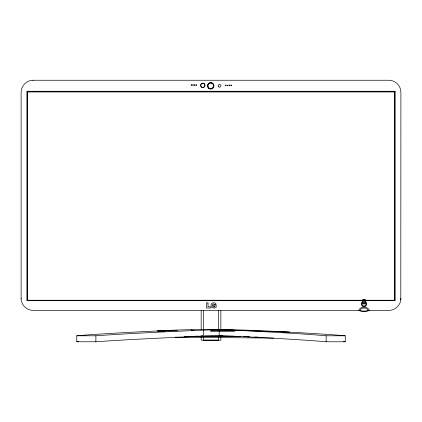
<?xml version="1.0" encoding="UTF-8"?>
<svg xmlns="http://www.w3.org/2000/svg" width="422" height="422" viewBox="0 0 422 422"><rect width="100%" height="100%" fill="white"/><g stroke="black" fill="none" stroke-linecap="round" stroke-linejoin="round"><path stroke-width="0.63" d="M400.794 299.873L400.9 92.371A12.122 12.122 0 0 0 388.778 80.249L32.969 80.249M362.857 302.205L362.519 302.463A2.089 2.089 0 0 0 362.519 305.412A2.089 2.089 0 0 0 365.468 305.412A2.089 2.089 0 0 0 365.468 302.463L365.109 302.189M362.857 301.472L362.625 301.566A2.738 2.738 0 0 0 361.897 305.697A2.738 2.738 0 0 0 366.09 305.697A2.738 2.738 0 0 0 365.362 301.566L365.109 301.466M33.248 80.227L31.666 80.333A12.122 12.122 0 0 0 21.126 92.355L21.126 298.707M76.778 335.785L95.884 335.785A133.473 2.796 -2.3 0 1 211.011 329.867L219.16 329.571L219.16 335.559L234.057 336.218A133.505 3.445 2.4 0 1 326.143 341.773L345.249 341.773L345.249 335.785A151.867 3.993 2.1 0 0 289.418 332.151C245.419 329.651 201.299 328.258 157.274 330.99A151.862 3.898 -2.1 0 0 76.778 335.785L76.778 341.773L95.884 341.773A133.473 2.78 -2.3 0 1 211.011 335.865L222.399 335.559M194.626 336.218L199.216 336.118M204.459 336.002L240.572 336.455M177.62 330.785L157.274 330.99L165.166 331.059M192.057 330.637L194.025 330.616M210.436 330.452L234.057 330.21L289.418 332.151L282.186 332.088M184.182 336.745L234.057 336.218M363.094 300.242L27.351 300.242L27.351 91.711L394.697 91.711L394.697 300.242L364.824 300.237M400.9 298.291A12.122 12.122 0 0 1 388.778 310.413L368.184 310.413A4.658 4.658 0 0 0 359.897 310.413L33.222 310.413A12.122 12.122 0 0 1 21.206 299.873L21.1 298.291M200.814 335.559L203.372 335.559L203.372 310.671M219.16 329.571L234.057 330.21A133.51 3.476 2.4 0 1 326.143 335.785L345.249 335.785M210.525 331.455L234.854 331.671M175.024 337.189L273.641 338.091M211.011 329.867L234.057 330.21M243.177 336.55L249.692 336.788M254.899 336.978L258.158 337.094M394.464 300.237L394.464 91.938L27.583 91.938L27.583 300.237M326.143 335.785L326.143 341.773M220.859 310.682L220.859 329.688M220.859 337.289L220.859 340.179L201.167 340.179L201.167 337.289M218.659 310.07L218.659 329.703M218.659 337.558L218.659 340.179L203.372 340.179L203.372 337.289M201.167 310.682L201.167 329.688M191.862 329.571L191.862 330.769M95.884 335.785L95.884 341.773M368.184 310.413A12.776 12.776 0 0 1 359.897 310.413M76.778 341.773A151.862 3.83 -2.1 0 1 78.481 341.63M343.55 341.63A151.862 3.83 2.1 0 1 345.249 341.773M212.588 305.074L212.746 306.414L213.485 306.952A1.656 1.656 0 0 0 214.255 306.899L214.803 306.636L214.803 306.156L213.748 306.156L213.748 305.095L216.185 305.095L216.185 307.269L214.36 308.049L212.192 307.78A2.073 2.073 0 0 1 211.48 307.147L210.989 305.454L211.332 303.998A2.194 2.194 0 0 1 212.029 303.239C213.321 302.5 215.679 302.527 216.117 304.257L214.598 304.531L213.458 303.956A0.992 0.992 0 0 0 212.878 304.294L212.588 305.074M191.155 84.943C191.72 86.7 192.522 83.704 191.155 84.943M192.68 84.964C193.244 86.721 194.046 83.725 192.68 84.964M194.262 84.986C194.827 86.747 195.629 83.746 194.262 84.986M195.903 85.007C196.467 86.768 197.269 83.767 195.903 85.007M225.501 85.265C226.065 87.022 226.872 84.02 225.501 85.265M227.411 85.286C227.975 87.043 228.777 84.047 227.411 85.286M229.183 85.244C229.747 87.006 230.549 84.004 229.183 85.244M230.86 85.249C231.42 87.011 232.227 84.01 230.86 85.249M395.156 91.252L26.892 91.252L26.892 300.701L395.156 300.701L395.156 91.252M365.109 299.43L362.857 299.43L362.857 303.94L365.109 303.94L365.109 299.43M364.787 299.752L363.178 299.752L363.178 303.618L364.787 303.618L364.787 299.752M208.009 302.901L206.432 302.901L206.432 308.002L210.467 308.002L210.467 306.747L208.009 306.747L208.009 302.901M208.452 88.103A3.223 3.223 0 0 0 213.843 86.658A3.223 3.223 0 0 0 209.898 82.712A3.223 3.223 0 0 0 208.452 88.103M218.612 86.742A1.382 1.382 0 0 0 220.922 86.125A1.382 1.382 0 0 0 219.229 84.432A1.382 1.382 0 0 0 218.612 86.742M201.289 86.863A2.179 2.179 0 0 0 204.934 85.882A2.179 2.179 0 0 0 202.265 83.218A2.179 2.179 0 0 0 201.289 86.863M208.748 87.808A2.806 2.806 0 0 0 213.442 86.547A2.806 2.806 0 0 0 210.003 83.113A2.806 2.806 0 0 0 208.748 87.808M208.589 87.966A3.028 3.028 0 0 0 213.659 86.605A3.028 3.028 0 0 0 209.945 82.897A3.028 3.028 0 0 0 208.589 87.966M201.79 87.122A2.078 2.078 0 0 0 204.907 85.323A2.078 2.078 0 0 0 201.79 83.519A2.078 2.078 0 0 0 201.79 87.122M369.614 310.413A6.145 6.145 0 0 0 358.568 310.413A13.831 13.831 0 0 0 369.614 310.413"/></g></svg>
